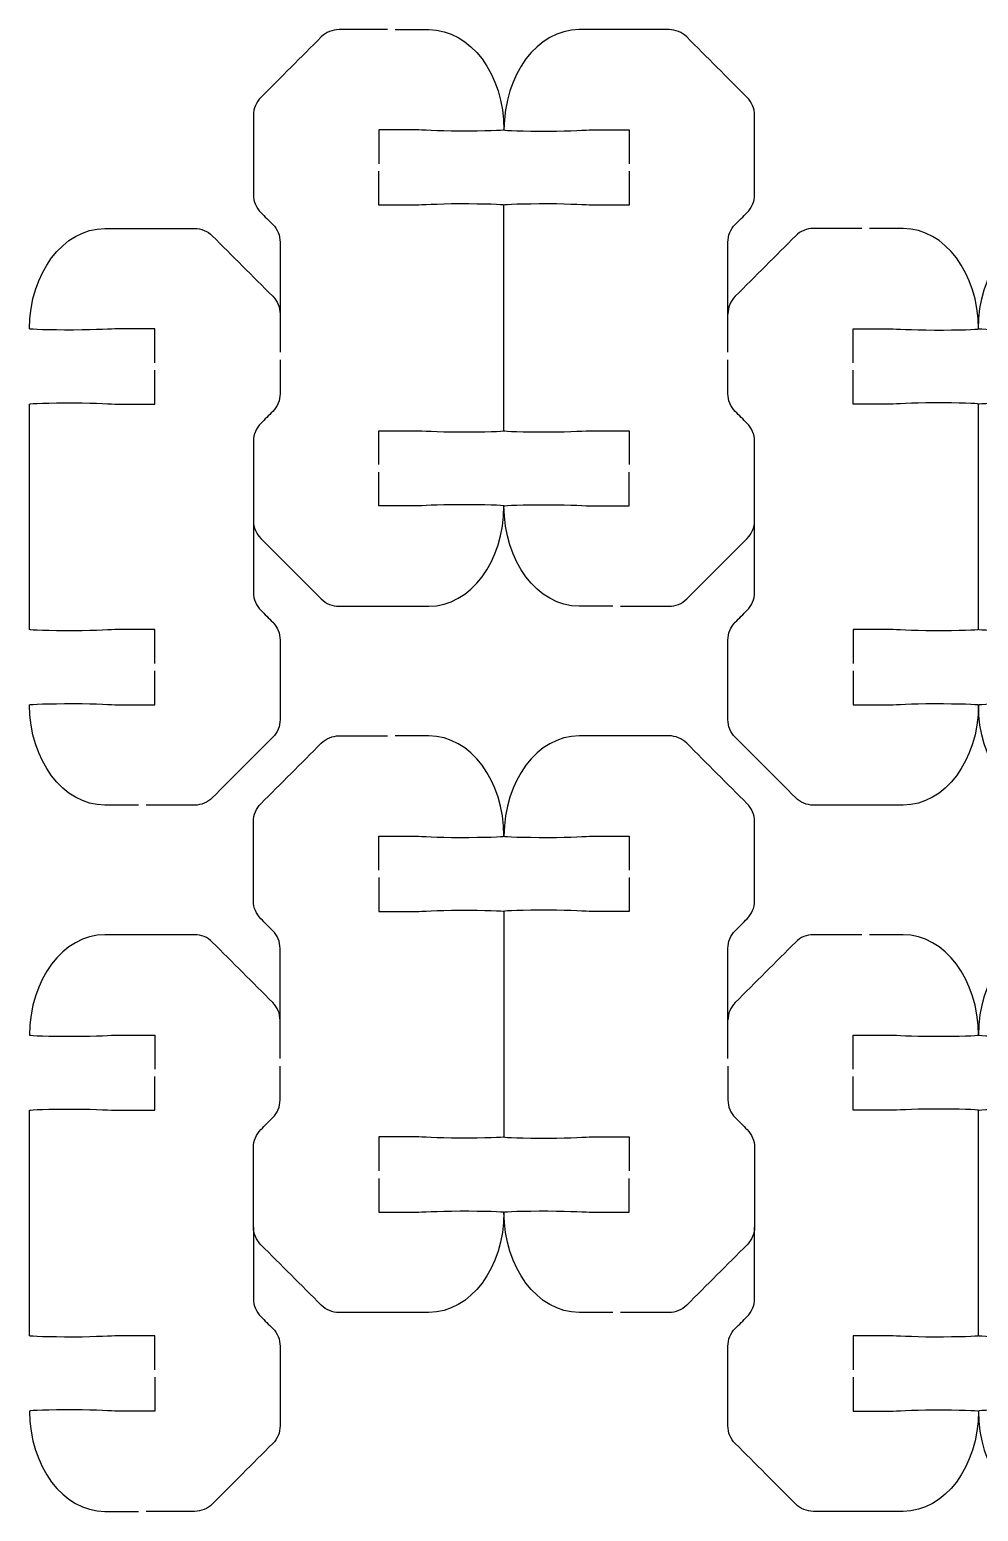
# Model space of a CAD drawing. Extents: x 0 to 400, y 230 to 450.
# Drawn here: x 46.1 to 83.9, y 308.7 to 367.8 of the extents above; entities that cross this region are included whole.
import ezdxf

# ---------------------------------------------------------------- set-up
doc = ezdxf.new("R2010")
doc.units = 0
doc.header["$MEASUREMENT"] = 0
doc.layers.add('DEFAULT', color=18, linetype='CONTINUOUS')

msp = doc.modelspace()

# ---------------------------------------------------------------- linework, layer by layer
at = {"layer": 'DEFAULT', "color": 1}
for points, knots in [([(60.354, 367.762), (59.708, 367.762), (59.063, 367.762), (58.417, 367.762), (58.153, 367.762), (57.899, 367.657), (57.708, 367.47), (56.904, 366.665), (56.099, 365.861), (55.295, 365.057), (55.108, 364.87), (55.002, 364.616), (55.002, 364.348), (55.002, 363.289), (55.002, 362.231), (55.002, 361.173), (55.002, 360.908), (55.108, 360.654), (55.295, 360.467), (55.454, 360.308), (55.613, 360.149), (55.771, 359.991), (55.962, 359.804), (56.064, 359.55), (56.064, 359.282), (56.064, 358.327), (56.064, 357.372), (56.064, 356.417), (56.064, 355.908), (56.064, 355.399), (56.064, 354.89)], [0, 0, 0, 0, 5.49, 5.49, 5.49, 6.49, 6.49, 6.49, 16.163221, 16.163221, 16.163221, 17.163221, 17.163221, 17.163221, 26.163221, 26.163221, 26.163221, 27.163221, 27.163221, 27.163221, 29.072409, 29.072409, 29.072409, 30.072409, 30.072409, 30.072409, 38.192409, 38.192409, 38.192409, 42.522409, 42.522409, 42.522409, 42.522409]), ([(60.654, 367.762), (61.103, 367.762), (61.552, 367.762), (62.001, 367.762), (63.659, 367.762), (65, 365.974), (65, 363.762), (65, 363.734), (64.217, 363.713), (63.25, 363.713), (62.284, 363.713), (61.712, 363.762), (61.5, 363.762), (61.001, 363.762), (60.501, 363.762), (60.001, 363.762), (60.001, 363.312), (60.001, 362.861), (60.001, 362.411)], [0, 0, 0, 0, 3.82, 3.82, 3.82, 4.82, 4.82, 4.82, 5.82, 5.82, 5.82, 6.82, 6.82, 6.82, 11.07, 11.07, 11.07, 14.9, 14.9, 14.9, 14.9]), ([(73.936, 354.89), (73.936, 355.399), (73.936, 355.908), (73.936, 356.417), (73.936, 357.372), (73.936, 358.327), (73.936, 359.282), (73.936, 359.55), (74.042, 359.804), (74.229, 359.991), (74.387, 360.149), (74.546, 360.308), (74.705, 360.467), (74.895, 360.654), (74.998, 360.908), (74.998, 361.173), (74.998, 362.231), (74.998, 363.289), (74.998, 364.348), (74.998, 364.616), (74.895, 364.87), (74.705, 365.057), (73.901, 365.861), (73.096, 366.665), (72.292, 367.47), (72.105, 367.657), (71.851, 367.762), (71.586, 367.762), (70.39, 367.762), (69.195, 367.762), (67.999, 367.762), (66.341, 367.762), (65, 365.974), (65, 363.762), (65, 363.734), (65.783, 363.713), (66.75, 363.713), (67.716, 363.713), (68.288, 363.762), (68.5, 363.762), (68.999, 363.762), (69.499, 363.762), (69.999, 363.762), (69.999, 363.312), (69.999, 362.861), (69.999, 362.411)], [0, 0, 0, 0, 4.33, 4.33, 4.33, 12.45, 12.45, 12.45, 13.45, 13.45, 13.45, 15.359188, 15.359188, 15.359188, 16.359188, 16.359188, 16.359188, 25.359188, 25.359188, 25.359188, 26.359188, 26.359188, 26.359188, 36.032409, 36.032409, 36.032409, 37.032409, 37.032409, 37.032409, 47.202409, 47.202409, 47.202409, 48.202409, 48.202409, 48.202409, 49.202409, 49.202409, 49.202409, 50.202409, 50.202409, 50.202409, 54.452409, 54.452409, 54.452409, 58.282409, 58.282409, 58.282409, 58.282409]), ([(60.001, 350.413), (60.001, 350.863), (60.001, 351.314), (60.001, 351.764), (60.501, 351.764), (61.001, 351.764), (61.5, 351.764), (61.712, 351.764), (62.284, 351.715), (63.25, 351.715), (64.217, 351.715), (65, 351.736), (65, 351.764), (65, 354.763), (65, 357.761), (65, 360.76), (65, 360.788), (64.217, 360.809), (63.25, 360.809), (62.284, 360.809), (61.712, 360.76), (61.5, 360.76), (61.001, 360.76), (60.501, 360.76), (60.001, 360.76), (60.001, 361.21), (60.001, 361.661), (60.001, 362.111)], [0, 0, 0, 0, 3.83, 3.83, 3.83, 8.08, 8.08, 8.08, 9.08, 9.08, 9.08, 10.08, 10.08, 10.08, 35.58, 35.58, 35.58, 36.58, 36.58, 36.58, 37.58, 37.58, 37.58, 41.83, 41.83, 41.83, 45.66, 45.66, 45.66, 45.66]), ([(69.999, 362.111), (69.999, 361.661), (69.999, 361.21), (69.999, 360.76), (69.499, 360.76), (68.999, 360.76), (68.5, 360.76), (68.288, 360.76), (67.716, 360.809), (66.75, 360.809), (65.783, 360.809), (65, 360.788), (65, 360.76)], [0, 0, 0, 0, 3.83, 3.83, 3.83, 8.08, 8.08, 8.08, 9.08, 9.08, 9.08, 10.08, 10.08, 10.08, 10.08]), ([(51.065, 354.477), (51.065, 354.927), (51.065, 355.378), (51.065, 355.828), (50.566, 355.828), (50.066, 355.828), (49.566, 355.828), (49.354, 355.828), (48.783, 355.779), (47.816, 355.779), (46.85, 355.779), (46.066, 355.8), (46.066, 355.828), (46.066, 358.04), (47.407, 359.825), (49.065, 359.828), (49.943, 359.828), (51.587, 359.832), (52.653, 359.832), (52.917, 359.832), (53.171, 359.726), (53.358, 359.539), (54.163, 358.735), (54.967, 357.931), (55.771, 357.126), (55.962, 356.939), (56.064, 356.685), (56.064, 356.417)], [0, 0, 0, 0, 3.83, 3.83, 3.83, 8.08, 8.08, 8.08, 9.08, 9.08, 9.08, 10.08, 10.08, 10.08, 11.08, 11.08, 11.08, 12.08, 12.08, 12.08, 13.08, 13.08, 13.08, 22.753221, 22.753221, 22.753221, 23.753221, 23.753221, 23.753221, 23.753221]), ([(79.288, 359.832), (78.642, 359.832), (77.996, 359.832), (77.351, 359.832), (77.086, 359.832), (76.832, 359.726), (76.642, 359.539), (75.837, 358.735), (75.033, 357.931), (74.229, 357.126), (74.042, 356.939), (73.936, 356.685), (73.936, 356.417)], [0, 0, 0, 0, 5.49, 5.49, 5.49, 6.49, 6.49, 6.49, 16.163221, 16.163221, 16.163221, 17.163221, 17.163221, 17.163221, 17.163221]), ([(78.935, 354.477), (78.935, 354.927), (78.935, 355.378), (78.935, 355.828), (79.435, 355.828), (79.934, 355.828), (80.434, 355.828), (80.646, 355.828), (81.217, 355.779), (82.184, 355.779), (83.15, 355.779), (83.934, 355.8), (83.934, 355.828), (83.934, 358.04), (82.593, 359.825), (80.935, 359.828), (80.582, 359.828), (80.102, 359.828), (79.587, 359.832)], [0, 0, 0, 0, 3.83, 3.83, 3.83, 8.08, 8.08, 8.08, 9.08, 9.08, 9.08, 10.08, 10.08, 10.08, 11.08, 11.08, 11.08, 12.08, 12.08, 12.08, 12.08]), ([(88.932, 354.477), (88.932, 354.927), (88.932, 355.378), (88.932, 355.828), (88.433, 355.828), (87.933, 355.828), (87.433, 355.828), (87.221, 355.828), (86.65, 355.779), (85.683, 355.779), (84.717, 355.779), (83.934, 355.8), (83.934, 355.828), (83.934, 358.04), (85.274, 359.825), (86.932, 359.828), (87.811, 359.828), (89.455, 359.832), (90.52, 359.832), (90.785, 359.832), (91.039, 359.726), (91.226, 359.539), (92.03, 358.735), (92.834, 357.931), (93.639, 357.126), (93.829, 356.939), (93.931, 356.685), (93.931, 356.417)], [0, 0, 0, 0, 3.83, 3.83, 3.83, 8.08, 8.08, 8.08, 9.08, 9.08, 9.08, 10.08, 10.08, 10.08, 11.08, 11.08, 11.08, 12.08, 12.08, 12.08, 13.08, 13.08, 13.08, 22.753221, 22.753221, 22.753221, 23.753221, 23.753221, 23.753221, 23.753221]), ([(51.065, 342.479), (51.065, 342.929), (51.065, 343.38), (51.065, 343.83), (50.566, 343.83), (50.066, 343.83), (49.566, 343.83), (49.354, 343.83), (48.783, 343.781), (47.816, 343.781), (46.85, 343.781), (46.066, 343.802), (46.066, 343.83), (46.066, 346.829), (46.066, 349.827), (46.066, 352.826), (46.066, 352.854), (46.85, 352.875), (47.816, 352.875), (48.783, 352.875), (49.354, 352.826), (49.566, 352.826), (50.066, 352.826), (50.566, 352.826), (51.065, 352.826), (51.065, 353.276), (51.065, 353.727), (51.065, 354.177)], [0, 0, 0, 0, 3.83, 3.83, 3.83, 8.08, 8.08, 8.08, 9.08, 9.08, 9.08, 10.08, 10.08, 10.08, 35.58, 35.58, 35.58, 36.58, 36.58, 36.58, 37.58, 37.58, 37.58, 41.83, 41.83, 41.83, 45.66, 45.66, 45.66, 45.66]), ([(56.064, 354.59), (56.064, 354.139), (56.064, 353.689), (56.064, 353.239), (56.064, 352.974), (55.962, 352.72), (55.771, 352.533), (55.613, 352.374), (55.454, 352.216), (55.295, 352.057), (55.108, 351.87), (55.002, 351.616), (55.002, 351.348), (55.002, 350.288), (55.002, 349.229), (55.002, 348.169), (55.002, 347.905), (55.108, 347.651), (55.295, 347.464), (56.099, 346.659), (56.904, 345.855), (57.708, 345.051), (57.899, 344.864), (58.153, 344.758), (58.417, 344.758), (59.483, 344.758), (61.127, 344.761), (62.001, 344.761), (63.659, 344.765), (65, 346.55), (65, 348.762), (65, 348.79), (64.217, 348.811), (63.25, 348.811), (62.284, 348.811), (61.712, 348.762), (61.5, 348.762), (61.001, 348.762), (60.501, 348.762), (60.001, 348.762), (60.001, 349.212), (60.001, 349.663), (60.001, 350.113)], [0, 0, 0, 0, 3.83, 3.83, 3.83, 4.83, 4.83, 4.83, 6.739188, 6.739188, 6.739188, 7.739188, 7.739188, 7.739188, 16.749188, 16.749188, 16.749188, 17.749188, 17.749188, 17.749188, 27.422409, 27.422409, 27.422409, 28.422409, 28.422409, 28.422409, 29.422409, 29.422409, 29.422409, 30.422409, 30.422409, 30.422409, 31.422409, 31.422409, 31.422409, 32.422409, 32.422409, 32.422409, 36.672409, 36.672409, 36.672409, 40.502409, 40.502409, 40.502409, 40.502409]), ([(69.65, 344.761), (70.323, 344.758), (71.033, 344.758), (71.586, 344.758), (71.851, 344.758), (72.105, 344.864), (72.292, 345.051), (73.096, 345.855), (73.901, 346.659), (74.705, 347.464), (74.895, 347.651), (74.998, 347.905), (74.998, 348.169), (74.998, 349.229), (74.998, 350.288), (74.998, 351.348), (74.998, 351.616), (74.895, 351.87), (74.705, 352.057), (74.546, 352.216), (74.387, 352.374), (74.229, 352.533), (74.042, 352.72), (73.936, 352.974), (73.936, 353.239), (73.936, 353.689), (73.936, 354.139), (73.936, 354.59)], [0, 0, 0, 0, 1, 1, 1, 2, 2, 2, 11.673221, 11.673221, 11.673221, 12.673221, 12.673221, 12.673221, 21.683221, 21.683221, 21.683221, 22.683221, 22.683221, 22.683221, 24.592409, 24.592409, 24.592409, 25.592409, 25.592409, 25.592409, 29.422409, 29.422409, 29.422409, 29.422409]), ([(83.934, 352.826), (83.934, 352.854), (83.15, 352.875), (82.184, 352.875), (81.217, 352.875), (80.646, 352.826), (80.434, 352.826), (79.934, 352.826), (79.435, 352.826), (78.935, 352.826), (78.935, 353.276), (78.935, 353.727), (78.935, 354.177)], [0, 0, 0, 0, 1, 1, 1, 2, 2, 2, 6.25, 6.25, 6.25, 10.08, 10.08, 10.08, 10.08]), ([(88.932, 342.479), (88.932, 342.929), (88.932, 343.38), (88.932, 343.83), (88.433, 343.83), (87.933, 343.83), (87.433, 343.83), (87.221, 343.83), (86.65, 343.781), (85.683, 343.781), (84.717, 343.781), (83.934, 343.802), (83.934, 343.83), (83.934, 346.829), (83.934, 349.827), (83.934, 352.826), (83.934, 352.854), (84.717, 352.875), (85.683, 352.875), (86.65, 352.875), (87.221, 352.826), (87.433, 352.826), (87.933, 352.826), (88.433, 352.826), (88.932, 352.826), (88.932, 353.276), (88.932, 353.727), (88.932, 354.177)], [0, 0, 0, 0, 3.83, 3.83, 3.83, 8.08, 8.08, 8.08, 9.08, 9.08, 9.08, 10.08, 10.08, 10.08, 35.58, 35.58, 35.58, 36.58, 36.58, 36.58, 37.58, 37.58, 37.58, 41.83, 41.83, 41.83, 45.66, 45.66, 45.66, 45.66]), ([(65, 351.764), (65, 351.736), (65.783, 351.715), (66.75, 351.715), (67.716, 351.715), (68.288, 351.764), (68.5, 351.764), (68.999, 351.764), (69.499, 351.764), (69.999, 351.764), (69.999, 351.314), (69.999, 350.863), (69.999, 350.413)], [0, 0, 0, 0, 1, 1, 1, 2, 2, 2, 6.25, 6.25, 6.25, 10.08, 10.08, 10.08, 10.08]), ([(69.35, 344.761), (68.899, 344.761), (68.449, 344.761), (67.999, 344.761), (66.341, 344.765), (65, 346.55), (65, 348.762), (65, 348.79), (65.783, 348.811), (66.75, 348.811), (67.716, 348.811), (68.288, 348.762), (68.5, 348.762), (68.999, 348.762), (69.499, 348.762), (69.999, 348.762), (69.999, 349.212), (69.999, 349.663), (69.999, 350.113)], [0, 0, 0, 0, 3.83, 3.83, 3.83, 4.83, 4.83, 4.83, 5.83, 5.83, 5.83, 6.83, 6.83, 6.83, 11.08, 11.08, 11.08, 14.91, 14.91, 14.91, 14.91]), ([(55.002, 348.169), (55.002, 347.214), (55.002, 346.259), (55.002, 345.305), (55.002, 345.04), (55.108, 344.786), (55.295, 344.599), (55.454, 344.44), (55.613, 344.282), (55.771, 344.123), (55.962, 343.936), (56.064, 343.682), (56.064, 343.414), (56.064, 342.355), (56.064, 341.297), (56.064, 340.239), (56.064, 339.974), (55.962, 339.72), (55.771, 339.533), (54.967, 338.729), (54.163, 337.924), (53.358, 337.12), (53.171, 336.933), (52.917, 336.827), (52.653, 336.827), (52.007, 336.827), (51.362, 336.827), (50.716, 336.827)], [0, 0, 0, 0, 8.12, 8.12, 8.12, 9.12, 9.12, 9.12, 11.029188, 11.029188, 11.029188, 12.029188, 12.029188, 12.029188, 21.029188, 21.029188, 21.029188, 22.029188, 22.029188, 22.029188, 31.702409, 31.702409, 31.702409, 32.702409, 32.702409, 32.702409, 38.192409, 38.192409, 38.192409, 38.192409]), ([(78.935, 342.179), (78.935, 341.729), (78.935, 341.278), (78.935, 340.828), (79.435, 340.828), (79.934, 340.828), (80.434, 340.828), (80.646, 340.828), (81.217, 340.877), (82.184, 340.877), (83.15, 340.877), (83.934, 340.856), (83.934, 340.828), (83.934, 338.616), (82.593, 336.827), (80.935, 336.827), (79.74, 336.827), (78.546, 336.827), (77.351, 336.827), (77.086, 336.827), (76.832, 336.933), (76.642, 337.12), (75.837, 337.924), (75.033, 338.729), (74.229, 339.533), (74.042, 339.72), (73.936, 339.974), (73.936, 340.239), (73.936, 341.297), (73.936, 342.355), (73.936, 343.414), (73.936, 343.682), (74.042, 343.936), (74.229, 344.123), (74.387, 344.282), (74.546, 344.44), (74.705, 344.599), (74.895, 344.786), (74.998, 345.04), (74.998, 345.305), (74.998, 346.259), (74.998, 347.214), (74.998, 348.169)], [0, 0, 0, 0, 3.83, 3.83, 3.83, 8.08, 8.08, 8.08, 9.08, 9.08, 9.08, 10.08, 10.08, 10.08, 11.08, 11.08, 11.08, 21.24, 21.24, 21.24, 22.24, 22.24, 22.24, 31.913221, 31.913221, 31.913221, 32.913221, 32.913221, 32.913221, 41.913221, 41.913221, 41.913221, 42.913221, 42.913221, 42.913221, 44.822409, 44.822409, 44.822409, 45.822409, 45.822409, 45.822409, 53.942409, 53.942409, 53.942409, 53.942409]), ([(83.934, 343.83), (83.934, 343.802), (83.15, 343.781), (82.184, 343.781), (81.217, 343.781), (80.646, 343.83), (80.434, 343.83), (79.934, 343.83), (79.435, 343.83), (78.935, 343.83), (78.935, 343.38), (78.935, 342.929), (78.935, 342.479)], [0, 0, 0, 0, 1, 1, 1, 2, 2, 2, 6.25, 6.25, 6.25, 10.08, 10.08, 10.08, 10.08]), ([(50.416, 336.827), (49.966, 336.827), (49.515, 336.827), (49.065, 336.827), (47.407, 336.827), (46.066, 338.616), (46.066, 340.828), (46.066, 340.856), (46.85, 340.877), (47.816, 340.877), (48.783, 340.877), (49.354, 340.828), (49.566, 340.828), (50.066, 340.828), (50.566, 340.828), (51.065, 340.828), (51.065, 341.278), (51.065, 341.729), (51.065, 342.179)], [0, 0, 0, 0, 3.83, 3.83, 3.83, 4.83, 4.83, 4.83, 5.83, 5.83, 5.83, 6.83, 6.83, 6.83, 11.08, 11.08, 11.08, 14.91, 14.91, 14.91, 14.91]), ([(88.283, 336.827), (87.833, 336.827), (87.383, 336.827), (86.932, 336.827), (85.274, 336.827), (83.934, 338.616), (83.934, 340.828), (83.934, 340.856), (84.717, 340.877), (85.683, 340.877), (86.65, 340.877), (87.221, 340.828), (87.433, 340.828), (87.933, 340.828), (88.433, 340.828), (88.932, 340.828), (88.932, 341.278), (88.932, 341.729), (88.932, 342.179)], [0, 0, 0, 0, 3.83, 3.83, 3.83, 4.83, 4.83, 4.83, 5.83, 5.83, 5.83, 6.83, 6.83, 6.83, 11.08, 11.08, 11.08, 14.91, 14.91, 14.91, 14.91]), ([(56.064, 326.717), (56.064, 327.226), (56.064, 327.735), (56.064, 328.244), (56.064, 329.199), (56.064, 330.154), (56.064, 331.109), (56.064, 331.373), (55.962, 331.631), (55.771, 331.818), (55.613, 331.977), (55.454, 332.135), (55.295, 332.294), (55.108, 332.481), (55.002, 332.735), (55.002, 333), (55.002, 334.058), (55.002, 335.116), (55.002, 336.175), (55.002, 336.439), (55.108, 336.697), (55.295, 336.884), (56.099, 337.688), (56.904, 338.492), (57.708, 339.297), (57.899, 339.484), (58.153, 339.59), (58.417, 339.59), (59.063, 339.59), (59.708, 339.59), (60.354, 339.59)], [0, 0, 0, 0, 4.33, 4.33, 4.33, 12.45, 12.45, 12.45, 13.45, 13.45, 13.45, 15.359188, 15.359188, 15.359188, 16.359188, 16.359188, 16.359188, 25.359188, 25.359188, 25.359188, 26.359188, 26.359188, 26.359188, 36.032409, 36.032409, 36.032409, 37.032409, 37.032409, 37.032409, 42.522409, 42.522409, 42.522409, 42.522409]), ([(60.001, 334.234), (60.001, 334.686), (60.001, 335.138), (60.001, 335.589), (60.501, 335.589), (61.001, 335.589), (61.5, 335.589), (61.712, 335.589), (62.284, 335.54), (63.25, 335.54), (64.217, 335.54), (65, 335.561), (65, 335.589), (65, 337.801), (63.659, 339.59), (62.001, 339.59), (61.552, 339.59), (61.103, 339.59), (60.654, 339.59)], [0, 0, 0, 0, 3.84, 3.84, 3.84, 8.09, 8.09, 8.09, 9.09, 9.09, 9.09, 10.09, 10.09, 10.09, 11.09, 11.09, 11.09, 14.91, 14.91, 14.91, 14.91]), ([(73.936, 326.717), (73.936, 327.226), (73.936, 327.735), (73.936, 328.244), (73.936, 329.199), (73.936, 330.154), (73.936, 331.109), (73.936, 331.373), (74.042, 331.631), (74.229, 331.818), (74.387, 331.977), (74.546, 332.135), (74.705, 332.294), (74.895, 332.481), (74.998, 332.735), (74.998, 333), (74.998, 334.058), (74.998, 335.116), (74.998, 336.175), (74.998, 336.439), (74.895, 336.697), (74.705, 336.884), (73.901, 337.688), (73.096, 338.492), (72.292, 339.297), (72.105, 339.484), (71.851, 339.59), (71.586, 339.59), (70.39, 339.59), (69.195, 339.59), (67.999, 339.59), (66.341, 339.59), (65, 337.801), (65, 335.589), (65, 335.561), (65.783, 335.54), (66.75, 335.54), (67.716, 335.54), (68.288, 335.589), (68.5, 335.589), (68.999, 335.589), (69.499, 335.589), (69.999, 335.589), (69.999, 335.138), (69.999, 334.686), (69.999, 334.234)], [0, 0, 0, 0, 4.33, 4.33, 4.33, 12.45, 12.45, 12.45, 13.45, 13.45, 13.45, 15.359188, 15.359188, 15.359188, 16.359188, 16.359188, 16.359188, 25.359188, 25.359188, 25.359188, 26.359188, 26.359188, 26.359188, 36.032409, 36.032409, 36.032409, 37.032409, 37.032409, 37.032409, 47.202409, 47.202409, 47.202409, 48.202409, 48.202409, 48.202409, 49.202409, 49.202409, 49.202409, 50.202409, 50.202409, 50.202409, 54.452409, 54.452409, 54.452409, 58.292409, 58.292409, 58.292409, 58.292409]), ([(60.001, 333.935), (60.001, 333.485), (60.001, 333.036), (60.001, 332.587), (60.501, 332.587), (61.001, 332.587), (61.5, 332.587), (61.712, 332.587), (62.284, 332.636), (63.25, 332.636), (64.217, 332.636), (65, 332.615), (65, 332.587), (65, 329.588), (65, 326.59), (65, 323.591), (65, 323.563), (64.217, 323.542), (63.25, 323.542), (62.284, 323.542), (61.712, 323.591), (61.5, 323.591), (61.001, 323.591), (60.501, 323.591), (60.001, 323.591), (60.001, 323.14), (60.001, 322.688), (60.001, 322.236)], [0, 0, 0, 0, 3.82, 3.82, 3.82, 8.07, 8.07, 8.07, 9.07, 9.07, 9.07, 10.07, 10.07, 10.07, 35.57, 35.57, 35.57, 36.57, 36.57, 36.57, 37.57, 37.57, 37.57, 41.82, 41.82, 41.82, 45.66, 45.66, 45.66, 45.66]), ([(69.999, 333.935), (69.999, 333.485), (69.999, 333.036), (69.999, 332.587), (69.499, 332.587), (68.999, 332.587), (68.5, 332.587), (68.288, 332.587), (67.716, 332.636), (66.75, 332.636), (65.783, 332.636), (65, 332.615), (65, 332.587)], [0, 0, 0, 0, 3.82, 3.82, 3.82, 8.07, 8.07, 8.07, 9.07, 9.07, 9.07, 10.07, 10.07, 10.07, 10.07]), ([(56.064, 328.244), (56.064, 328.509), (55.962, 328.766), (55.771, 328.953), (54.967, 329.758), (54.163, 330.562), (53.358, 331.366), (53.171, 331.553), (52.917, 331.659), (52.653, 331.659), (51.587, 331.656), (49.943, 331.656), (49.065, 331.656), (47.407, 331.652), (46.066, 329.867), (46.066, 327.655), (46.066, 327.627), (46.85, 327.606), (47.816, 327.606), (48.783, 327.606), (49.354, 327.655), (49.566, 327.655), (50.066, 327.655), (50.566, 327.655), (51.065, 327.655), (51.065, 327.204), (51.065, 326.752), (51.065, 326.3)], [0, 0, 0, 0, 1, 1, 1, 10.673221, 10.673221, 10.673221, 11.673221, 11.673221, 11.673221, 12.673221, 12.673221, 12.673221, 13.673221, 13.673221, 13.673221, 14.673221, 14.673221, 14.673221, 15.673221, 15.673221, 15.673221, 19.923221, 19.923221, 19.923221, 23.763221, 23.763221, 23.763221, 23.763221]), ([(79.288, 331.656), (78.614, 331.656), (77.905, 331.656), (77.351, 331.659), (77.086, 331.659), (76.832, 331.553), (76.642, 331.366), (75.837, 330.562), (75.033, 329.758), (74.229, 328.953), (74.042, 328.766), (73.936, 328.509), (73.936, 328.244)], [0, 0, 0, 0, 1, 1, 1, 2, 2, 2, 11.673221, 11.673221, 11.673221, 12.673221, 12.673221, 12.673221, 12.673221]), ([(78.935, 326.3), (78.935, 326.752), (78.935, 327.204), (78.935, 327.655), (79.435, 327.655), (79.934, 327.655), (80.434, 327.655), (80.646, 327.655), (81.217, 327.606), (82.184, 327.606), (83.15, 327.606), (83.934, 327.627), (83.934, 327.655), (83.934, 329.867), (82.593, 331.652), (80.935, 331.656), (80.486, 331.656), (80.037, 331.656), (79.587, 331.656)], [0, 0, 0, 0, 3.84, 3.84, 3.84, 8.09, 8.09, 8.09, 9.09, 9.09, 9.09, 10.09, 10.09, 10.09, 11.09, 11.09, 11.09, 14.91, 14.91, 14.91, 14.91]), ([(93.931, 328.244), (93.931, 328.509), (93.829, 328.766), (93.639, 328.953), (92.834, 329.758), (92.03, 330.562), (91.226, 331.366), (91.039, 331.553), (90.785, 331.659), (90.52, 331.659), (89.455, 331.656), (87.811, 331.656), (86.932, 331.656), (85.274, 331.652), (83.934, 329.867), (83.934, 327.655), (83.934, 327.627), (84.717, 327.606), (85.683, 327.606), (86.65, 327.606), (87.221, 327.655), (87.433, 327.655), (87.933, 327.655), (88.433, 327.655), (88.932, 327.655), (88.932, 327.204), (88.932, 326.752), (88.932, 326.3)], [0, 0, 0, 0, 1, 1, 1, 10.673221, 10.673221, 10.673221, 11.673221, 11.673221, 11.673221, 12.673221, 12.673221, 12.673221, 13.673221, 13.673221, 13.673221, 14.673221, 14.673221, 14.673221, 15.673221, 15.673221, 15.673221, 19.923221, 19.923221, 19.923221, 23.763221, 23.763221, 23.763221, 23.763221]), ([(60.001, 321.937), (60.001, 321.487), (60.001, 321.038), (60.001, 320.589), (60.501, 320.589), (61.001, 320.589), (61.5, 320.589), (61.712, 320.589), (62.284, 320.638), (63.25, 320.638), (64.217, 320.638), (65, 320.617), (65, 320.589), (65, 318.377), (63.659, 316.592), (62.001, 316.588), (61.127, 316.588), (59.483, 316.585), (58.417, 316.585), (58.153, 316.585), (57.899, 316.691), (57.708, 316.878), (56.904, 317.682), (56.099, 318.486), (55.295, 319.291), (55.108, 319.478), (55.002, 319.732), (55.002, 319.996), (55.002, 321.056), (55.002, 322.115), (55.002, 323.175), (55.002, 323.439), (55.108, 323.697), (55.295, 323.884), (55.454, 324.043), (55.613, 324.201), (55.771, 324.36), (55.962, 324.547), (56.064, 324.801), (56.064, 325.066), (56.064, 325.516), (56.064, 325.967), (56.064, 326.417)], [0, 0, 0, 0, 3.82, 3.82, 3.82, 8.07, 8.07, 8.07, 9.07, 9.07, 9.07, 10.07, 10.07, 10.07, 11.07, 11.07, 11.07, 12.07, 12.07, 12.07, 13.07, 13.07, 13.07, 22.743221, 22.743221, 22.743221, 23.743221, 23.743221, 23.743221, 32.753221, 32.753221, 32.753221, 33.753221, 33.753221, 33.753221, 35.662409, 35.662409, 35.662409, 36.662409, 36.662409, 36.662409, 40.492409, 40.492409, 40.492409, 40.492409]), ([(73.936, 326.417), (73.936, 325.967), (73.936, 325.516), (73.936, 325.066), (73.936, 324.801), (74.042, 324.547), (74.229, 324.36), (74.387, 324.201), (74.546, 324.043), (74.705, 323.884), (74.895, 323.697), (74.998, 323.439), (74.998, 323.175), (74.998, 322.115), (74.998, 321.056), (74.998, 319.996), (74.998, 319.732), (74.895, 319.478), (74.705, 319.291), (73.901, 318.486), (73.096, 317.682), (72.292, 316.878), (72.105, 316.691), (71.851, 316.585), (71.586, 316.585), (71.033, 316.585), (70.323, 316.585), (69.65, 316.588)], [0, 0, 0, 0, 3.83, 3.83, 3.83, 4.83, 4.83, 4.83, 6.739188, 6.739188, 6.739188, 7.739188, 7.739188, 7.739188, 16.749188, 16.749188, 16.749188, 17.749188, 17.749188, 17.749188, 27.422409, 27.422409, 27.422409, 28.422409, 28.422409, 28.422409, 29.422409, 29.422409, 29.422409, 29.422409]), ([(51.065, 314.302), (51.065, 314.754), (51.065, 315.206), (51.065, 315.657), (50.566, 315.657), (50.066, 315.657), (49.566, 315.657), (49.354, 315.657), (48.783, 315.608), (47.816, 315.608), (46.85, 315.608), (46.066, 315.629), (46.066, 315.657), (46.066, 318.656), (46.066, 321.654), (46.066, 324.653), (46.066, 324.681), (46.85, 324.702), (47.816, 324.702), (48.783, 324.702), (49.354, 324.653), (49.566, 324.653), (50.066, 324.653), (50.566, 324.653), (51.065, 324.653), (51.065, 325.102), (51.065, 325.551), (51.065, 326.001)], [0, 0, 0, 0, 3.84, 3.84, 3.84, 8.09, 8.09, 8.09, 9.09, 9.09, 9.09, 10.09, 10.09, 10.09, 35.59, 35.59, 35.59, 36.59, 36.59, 36.59, 37.59, 37.59, 37.59, 41.84, 41.84, 41.84, 45.66, 45.66, 45.66, 45.66]), ([(83.934, 324.653), (83.934, 324.681), (83.15, 324.702), (82.184, 324.702), (81.217, 324.702), (80.646, 324.653), (80.434, 324.653), (79.934, 324.653), (79.435, 324.653), (78.935, 324.653), (78.935, 325.102), (78.935, 325.551), (78.935, 326.001)], [0, 0, 0, 0, 1, 1, 1, 2, 2, 2, 6.25, 6.25, 6.25, 10.07, 10.07, 10.07, 10.07]), ([(88.932, 314.302), (88.932, 314.754), (88.932, 315.206), (88.932, 315.657), (88.433, 315.657), (87.933, 315.657), (87.433, 315.657), (87.221, 315.657), (86.65, 315.608), (85.683, 315.608), (84.717, 315.608), (83.934, 315.629), (83.934, 315.657), (83.934, 318.656), (83.934, 321.654), (83.934, 324.653), (83.934, 324.681), (84.717, 324.702), (85.683, 324.702), (86.65, 324.702), (87.221, 324.653), (87.433, 324.653), (87.933, 324.653), (88.433, 324.653), (88.932, 324.653), (88.932, 325.102), (88.932, 325.551), (88.932, 326.001)], [0, 0, 0, 0, 3.84, 3.84, 3.84, 8.09, 8.09, 8.09, 9.09, 9.09, 9.09, 10.09, 10.09, 10.09, 35.59, 35.59, 35.59, 36.59, 36.59, 36.59, 37.59, 37.59, 37.59, 41.84, 41.84, 41.84, 45.66, 45.66, 45.66, 45.66]), ([(65, 323.591), (65, 323.563), (65.783, 323.542), (66.75, 323.542), (67.716, 323.542), (68.288, 323.591), (68.5, 323.591), (68.999, 323.591), (69.499, 323.591), (69.999, 323.591), (69.999, 323.14), (69.999, 322.688), (69.999, 322.236)], [0, 0, 0, 0, 1, 1, 1, 2, 2, 2, 6.25, 6.25, 6.25, 10.09, 10.09, 10.09, 10.09]), ([(69.35, 316.588), (68.899, 316.588), (68.449, 316.588), (67.999, 316.588), (66.341, 316.592), (65, 318.377), (65, 320.589), (65, 320.617), (65.783, 320.638), (66.75, 320.638), (67.716, 320.638), (68.288, 320.589), (68.5, 320.589), (68.999, 320.589), (69.499, 320.589), (69.999, 320.589), (69.999, 321.038), (69.999, 321.487), (69.999, 321.937)], [0, 0, 0, 0, 3.83, 3.83, 3.83, 4.83, 4.83, 4.83, 5.83, 5.83, 5.83, 6.83, 6.83, 6.83, 11.08, 11.08, 11.08, 14.9, 14.9, 14.9, 14.9]), ([(55.002, 319.996), (55.002, 319.041), (55.002, 318.087), (55.002, 317.132), (55.002, 316.867), (55.108, 316.613), (55.295, 316.426), (55.454, 316.267), (55.613, 316.109), (55.771, 315.95), (55.962, 315.763), (56.064, 315.505), (56.064, 315.241), (56.064, 314.183), (56.064, 313.124), (56.064, 312.066), (56.064, 311.801), (55.962, 311.547), (55.771, 311.36), (54.967, 310.556), (54.163, 309.752), (53.358, 308.947), (53.171, 308.76), (52.917, 308.655), (52.653, 308.655), (52.007, 308.655), (51.362, 308.655), (50.716, 308.655)], [0, 0, 0, 0, 8.12, 8.12, 8.12, 9.12, 9.12, 9.12, 11.029188, 11.029188, 11.029188, 12.029188, 12.029188, 12.029188, 21.029188, 21.029188, 21.029188, 22.029188, 22.029188, 22.029188, 31.702409, 31.702409, 31.702409, 32.702409, 32.702409, 32.702409, 38.192409, 38.192409, 38.192409, 38.192409]), ([(78.935, 314.003), (78.935, 313.553), (78.935, 313.104), (78.935, 312.655), (79.435, 312.655), (79.934, 312.655), (80.434, 312.655), (80.646, 312.655), (81.217, 312.704), (82.184, 312.704), (83.15, 312.704), (83.934, 312.683), (83.934, 312.655), (83.934, 310.443), (82.593, 308.655), (80.935, 308.655), (79.74, 308.655), (78.546, 308.655), (77.351, 308.655), (77.086, 308.655), (76.832, 308.76), (76.642, 308.947), (75.837, 309.752), (75.033, 310.556), (74.229, 311.36), (74.042, 311.547), (73.936, 311.801), (73.936, 312.066), (73.936, 313.124), (73.936, 314.183), (73.936, 315.241), (73.936, 315.505), (74.042, 315.763), (74.229, 315.95), (74.387, 316.109), (74.546, 316.267), (74.705, 316.426), (74.895, 316.613), (74.998, 316.867), (74.998, 317.132), (74.998, 318.087), (74.998, 319.041), (74.998, 319.996)], [0, 0, 0, 0, 3.82, 3.82, 3.82, 8.07, 8.07, 8.07, 9.07, 9.07, 9.07, 10.07, 10.07, 10.07, 11.07, 11.07, 11.07, 21.23, 21.23, 21.23, 22.23, 22.23, 22.23, 31.903221, 31.903221, 31.903221, 32.903221, 32.903221, 32.903221, 41.903221, 41.903221, 41.903221, 42.903221, 42.903221, 42.903221, 44.812409, 44.812409, 44.812409, 45.812409, 45.812409, 45.812409, 53.932409, 53.932409, 53.932409, 53.932409]), ([(83.934, 315.657), (83.934, 315.629), (83.15, 315.608), (82.184, 315.608), (81.217, 315.608), (80.646, 315.657), (80.434, 315.657), (79.934, 315.657), (79.435, 315.657), (78.935, 315.657), (78.935, 315.206), (78.935, 314.754), (78.935, 314.302)], [0, 0, 0, 0, 1, 1, 1, 2, 2, 2, 6.25, 6.25, 6.25, 10.09, 10.09, 10.09, 10.09]), ([(51.065, 314.003), (51.065, 313.553), (51.065, 313.104), (51.065, 312.655), (50.566, 312.655), (50.066, 312.655), (49.566, 312.655), (49.354, 312.655), (48.783, 312.704), (47.816, 312.704), (46.85, 312.704), (46.066, 312.683), (46.066, 312.655), (46.066, 310.443), (47.407, 308.655), (49.065, 308.655), (49.515, 308.655), (49.966, 308.655), (50.416, 308.655)], [0, 0, 0, 0, 3.82, 3.82, 3.82, 8.07, 8.07, 8.07, 9.07, 9.07, 9.07, 10.07, 10.07, 10.07, 11.07, 11.07, 11.07, 14.9, 14.9, 14.9, 14.9]), ([(88.932, 314.003), (88.932, 313.553), (88.932, 313.104), (88.932, 312.655), (88.433, 312.655), (87.933, 312.655), (87.433, 312.655), (87.221, 312.655), (86.65, 312.704), (85.683, 312.704), (84.717, 312.704), (83.934, 312.683), (83.934, 312.655), (83.934, 310.443), (85.274, 308.655), (86.932, 308.655), (87.383, 308.655), (87.833, 308.655), (88.283, 308.655)], [0, 0, 0, 0, 3.82, 3.82, 3.82, 8.07, 8.07, 8.07, 9.07, 9.07, 9.07, 10.07, 10.07, 10.07, 11.07, 11.07, 11.07, 14.9, 14.9, 14.9, 14.9])]:
    msp.add_open_spline(points, degree=3, knots=knots, dxfattribs=at)

doc.saveas('drawing.dxf')
